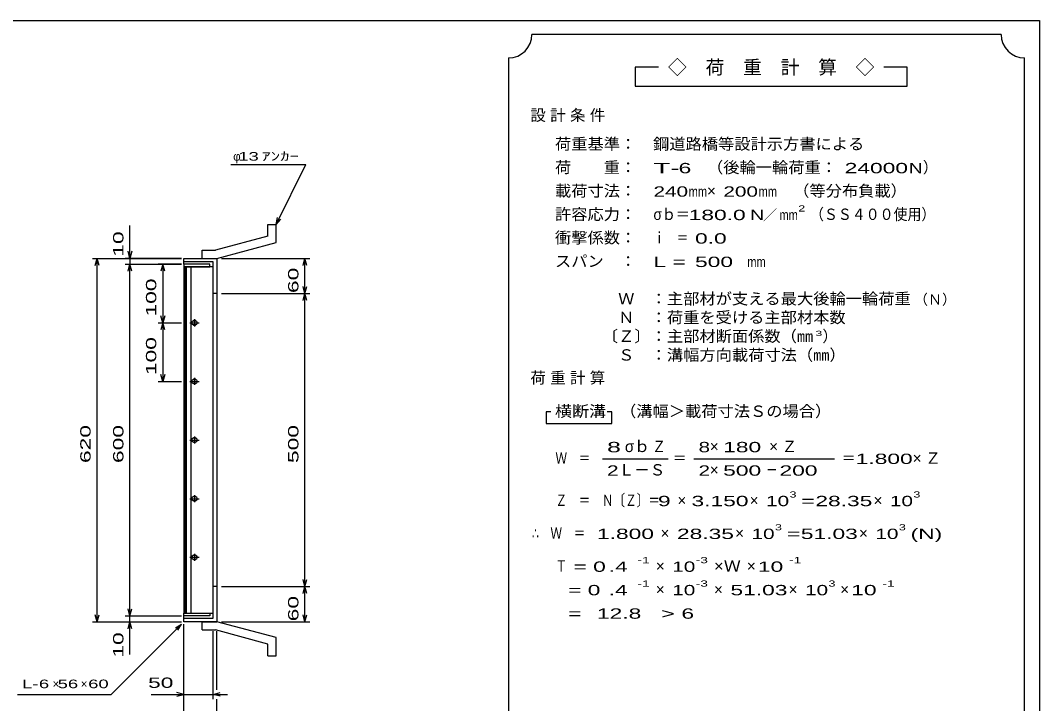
# Model space of a CAD drawing. Units: millimetres, scale not verified. Extents: x -1456 to 1385, y -1026 to 843.
# Drawn here: x -353 to 1385, y -323 to 843 of the extents above; entities that cross this region are included whole.
import ezdxf
from ezdxf.enums import TextEntityAlignment as Align

# ---------------------------------------------------------------- set-up
doc = ezdxf.new("R2010")
doc.units = ezdxf.units.MM
doc.header["$LTSCALE"] = 8
for name, color, linetype, lineweight in [('0_2', 150, 'Continuous', 25), ('16', 3, 'Continuous', 25), ('19', 6, 'Continuous', 25), ('22', 2, 'Continuous', 25)]:
    doc.layers.add(name, color=color, linetype=linetype, lineweight=lineweight)
doc.styles.add('ベクトル', font='')
doc.styles.get('ベクトル').set_extended_font_data('ベクトル')

msp = doc.modelspace()

# ---------------------------------------------------------------- linework, layer by layer
at = {"layer": '0_2'}
for p, q in [((-1383.2, 842.8), (1384.8, 842.8)), ((1384.8, 842.8), (1384.8, -917.2))]:
    msp.add_line(p, q, dxfattribs=at)
at = {"layer": '16'}
for p, q in [((-30.3, 426.8), (-74.3, 426.8)), ((-74.3, 426.8), (-74.3, 422.3)), ((-74.3, 422.3), (-30.3, 422.3)), ((-74.3, 422.3), (-74.3, -168.7)), ((-24.3, 422.3), (-74.3, 422.3)), ((-72.8, 422.3), (-72.8, -168.7)), ((-69.8, -168.7), (-69.8, 422.3)), ((-62.3, 422.3), (-62.3, -168.7)), ((-30.3, 422.3), (-30.3, 426.8)), ((-24.3, -168.7), (-24.3, 422.3)), ((-56.3, 332.8), (-56.3, 320.8)), ((-64.3, 326.8), (-48.3, 326.8)), ((-54.3, 329.8), (-58.3, 329.8)), ((-58.3, 323.8), (-54.3, 323.8)), ((-64.3, 226.8), (-48.3, 226.8)), ((-54.3, 229.8), (-58.3, 229.8)), ((-56.3, 232.8), (-56.3, 220.8)), ((-58.3, 223.8), (-54.3, 223.8)), ((-64.3, 126.8), (-48.3, 126.8)), ((-54.3, 129.8), (-58.3, 129.8)), ((-58.3, 123.8), (-54.3, 123.8)), ((-56.3, 132.8), (-56.3, 120.8)), ((-64.3, 26.8), (-48.3, 26.8)), ((-54.3, 29.8), (-58.3, 29.8)), ((-58.3, 23.8), (-54.3, 23.8)), ((-56.3, 32.8), (-56.3, 20.8)), ((-56.3, -67.2), (-56.3, -79.2)), ((-64.3, -73.2), (-48.3, -73.2)), ((-54.3, -70.2), (-58.3, -70.2)), ((-58.3, -76.2), (-54.3, -76.2)), ((-74.3, -168.7), (-30.3, -168.7)), ((-74.3, -173.2), (-74.3, -168.7)), ((-74.3, -168.7), (-24.3, -168.7)), ((-30.3, -173.2), (-74.3, -173.2)), ((-30.3, -168.7), (-30.3, -173.2))]:
    msp.add_line(p, q, dxfattribs=at)
for centre, radius, start, end in [((-56.3, 326.8), 4, 46.6, 133.4), ((-58.3, 326.8), 3, 90, 270), ((-56.3, 326.8), 4, 226.6, 313.4), ((-54.3, 326.8), 3, 270, 90), ((-58.3, 226.8), 3, 90, 270), ((-56.3, 226.8), 4, 46.6, 133.4), ((-54.3, 226.8), 3, 270, 90), ((-56.3, 226.8), 4, 226.6, 313.4), ((-58.3, 126.8), 3, 90, 270), ((-56.3, 126.8), 4, 46.6, 133.4), ((-56.3, 126.8), 4, 226.6, 313.4), ((-54.3, 126.8), 3, 270, 90), ((-58.3, 26.8), 3, 90, 270), ((-56.3, 26.8), 4, 46.6, 133.4), ((-56.3, 26.8), 4, 226.6, 313.4), ((-54.3, 26.8), 3, 270, 90), ((-56.3, -73.2), 4, 46.6, 133.4), ((-58.3, -73.2), 3, 90, 270), ((-56.3, -73.2), 4, 226.6, 313.4), ((-54.3, -73.2), 3, 270, 90)]:
    msp.add_arc(centre, radius, start, end, dxfattribs=at)
at = {"layer": '19'}
for p, q in [((68.7, 494.8), (82.7, 494.8)), ((68.7, 474.8), (68.7, 494.8)), ((82.7, 463.8), (82.7, 494.8)), ((68.7, 474.8), (-20.3, 450.8)), ((-18.3, 436.8), (82.7, 463.8)), ((-74.3, 426.8), (-74.3, 436.8)), ((-74.3, 436.8), (-19.3, 436.8)), ((-43.3, 450.8), (-20.3, 450.8)), ((-43.3, 436.8), (-43.3, 450.8)), ((-43.3, 436.8), (-18.3, 436.8)), ((-19.3, 436.8), (-18.3, 435.8)), ((-18.3, 435.8), (-18.3, -182.2)), ((-24.3, 430.8), (-74.3, 430.8)), ((-24.3, -177.2), (-24.3, 430.8)), ((-18.3, 376.8), (-24.3, 376.8)), ((-18.3, -123.2), (-24.3, -123.2)), ((-74.3, -183.2), (-74.3, -173.2)), ((-74.3, -177.2), (-24.3, -177.2)), ((-19.3, -183.2), (-74.3, -183.2)), ((-43.3, -183.2), (-18.3, -183.2)), ((-43.3, -197.2), (-43.3, -183.2)), ((-18.3, -182.2), (-19.3, -183.2)), ((82.7, -210.2), (-18.3, -183.2)), ((-43.3, -197.2), (-20.3, -197.2)), ((68.7, -221.2), (-20.3, -197.2)), ((68.7, -241.2), (68.7, -221.2)), ((82.7, -241.2), (82.7, -210.2)), ((68.7, -241.2), (82.7, -241.2))]:
    msp.add_line(p, q, dxfattribs=at)
at = {"layer": '22', "color": 4}
for p, q in [((1319.2, 818.8), (519.2, 818.8)), ((479.2, 778.8), (479.2, -461.2)), ((1359.2, -461.2), (1359.2, 778.8)), ((735.2, 762.8), (695.2, 762.8)), ((695.2, 762.8), (695.2, 730.8)), ((1159.2, 762.8), (1119.2, 762.8)), ((1159.2, 730.8), (1159.2, 762.8)), ((695.2, 730.8), (1159.2, 730.8)), ((5.7, 596.8), (133.7, 596.8)), ((82.7, 494.8), (133.7, 596.8)), ((82.7, 494.8), (85.1, 506.48)), ((-166.3, 436.8), (-166.3, 492.8)), ((82.7, 494.8), (90.7, 503.6)), ((-230.3, 436.8), (-78.3, 436.8)), ((-225.5, 424.8), (-222.3, 436.8)), ((-219.1, 424.8), (-222.3, 436.8)), ((-222.3, -183.2), (-222.3, 436.8)), ((-78.3, 436.8), (-174.3, 436.8)), ((-166.3, 436.8), (-169.5, 448.8)), ((-163.1, 448.8), (-166.3, 436.8)), ((-166.3, 436.8), (-166.3, 426.8)), ((-10.3, 436.8), (140.1, 436.8)), ((128.9, 424.8), (132.1, 436.8)), ((135.3, 424.8), (132.1, 436.8)), ((132.1, 376.8), (132.1, 436.8)), ((-174.3, 426.8), (-78.3, 426.8)), ((-169.5, 414.8), (-166.3, 426.8)), ((-163.1, 414.8), (-166.3, 426.8)), ((-166.3, -173.2), (-166.3, 426.8)), ((-78.3, 426.8), (-118.3, 426.8)), ((-110.3, 426.8), (-113.5, 414.8)), ((-107.1, 414.8), (-110.3, 426.8)), ((-110.3, 426.8), (-110.3, 326.8)), ((132.1, 376.8), (128.9, 388.8)), ((132.1, 376.8), (135.3, 388.8)), ((-10.3, 376.8), (140.1, 376.8)), ((128.9, 364.8), (132.1, 376.8)), ((135.3, 364.8), (132.1, 376.8)), ((132.1, -123.2), (132.1, 376.8)), ((-110.3, 326.8), (-113.5, 338.8)), ((-107.1, 338.8), (-110.3, 326.8)), ((-118.3, 326.8), (-78.3, 326.8)), ((-110.3, 326.8), (-113.5, 314.8)), ((-107.1, 314.8), (-110.3, 326.8)), ((-110.3, 326.8), (-110.3, 226.8)), ((-118.3, 226.8), (-78.3, 226.8)), ((-110.3, 226.8), (-113.5, 238.8)), ((-107.1, 238.8), (-110.3, 226.8)), ((551.2, 174.8), (543.2, 174.8)), ((543.2, 174.8), (543.2, 154.8)), ((655.2, 174.8), (647.2, 174.8)), ((655.2, 154.8), (655.2, 174.8)), ((543.2, 154.8), (655.2, 154.8)), ((639.2, 94.8), (751.2, 94.8)), ((795.2, 94.8), (1035.2, 94.8)), ((132.1, -123.2), (128.9, -111.2)), ((132.1, -123.2), (135.3, -111.2)), ((-10.3, -123.2), (140.1, -123.2)), ((128.9, -135.2), (132.1, -123.2)), ((135.3, -135.2), (132.1, -123.2)), ((132.1, -183.2), (132.1, -123.2)), ((-222.3, -183.2), (-225.5, -171.2)), ((-222.3, -183.2), (-219.1, -171.2)), ((-174.3, -173.2), (-78.3, -173.2)), ((-166.3, -173.2), (-169.5, -161.2)), ((-166.3, -173.2), (-163.1, -161.2)), ((-166.3, -183.2), (-166.3, -173.2)), ((132.1, -183.2), (128.9, -171.2)), ((132.1, -183.2), (135.3, -171.2)), ((-230.3, -183.2), (-78.3, -183.2)), ((-198.3, -307.2), (-78.3, -187.2)), ((-174.3, -183.2), (-78.3, -183.2)), ((-169.5, -195.2), (-166.3, -183.2)), ((-163.1, -195.2), (-166.3, -183.2)), ((-166.3, -239.2), (-166.3, -183.2)), ((-88.7, -193.6), (-78.3, -187.2)), ((-84.7, -197.6), (-78.3, -187.2)), ((-74.3, -315.2), (-74.3, -187.2)), ((-74.3, -371.2), (-74.3, -187.2)), ((-10.3, -183.2), (140.1, -183.2)), ((-24.3, -315.2), (-24.3, -199.4)), ((-18.3, -299.2), (-18.3, -199.4)), ((-358.3, -307.2), (-198.3, -307.2)), ((-130.3, -307.2), (-74.3, -307.2)), ((-74.3, -307.2), (-86.3, -304)), ((-86.3, -310.4), (-74.3, -307.2)), ((-74.3, -307.2), (-24.3, -307.2)), ((-24.3, -307.2), (-12.3, -304)), ((-12.3, -310.4), (-24.3, -307.2)), ((-24.3, -307.2), (-0.3, -307.2)), ((-18.3, -371.2), (-18.3, -315.2))]:
    msp.add_line(p, q, dxfattribs=at)
for centre, start, end in [((479.2, 818.8), 270, 0), ((1359.2, 818.8), 180, 270)]:
    msp.add_arc(centre, 40, start, end, dxfattribs=at)

# ---------------------------------------------------------------- texts
at = {"layer": '22', "style": 'ベクトル'}
for s, height, p in [('◇\u3000荷\u3000重\u3000計\u3000算\u3000◇', 23.46, (751.2, 762.8)), ('φ', 14.66, (9.7, 610.8)), ('）', 19.35, (1185.6, 592)), ('×', 19.35, (817.6, 552)), ('／', 17.6, (913.2, 510.8)), ('（Ｎ）', 17.6, (1170.4, 366.8)), ('）', 19.35, (1014.4, 304)), ('σｂ', 19.35, (677.6, 116)), ('×', 19.35, (822.4, 116)), ('Ｌ－Ｓ', 19.35, (667.2, 76)), ('×', 19.35, (822.4, 76)), ('×', 19.35, (767.2, 24)), ('×', 19.35, (890.4, 24)), ('×', 19.35, (1101.6, 24)), ('×', 19.35, (738.4, -32)), ('×', 19.35, (865.6, -32)), ('×', 19.35, (1076.8, -32)), ('×', 19.35, (730.4, -88)), ('×', 19.35, (885.6, -88)), ('×', 19.35, (730.4, -128)), ('×', 19.35, (829.6, -128)), ('×', 19.35, (956.8, -128)), ('×', 19.35, (1044.8, -128)), ('×', 14.66, (-298.3, -289.2)), ('×', 14.66, (-250.3, -289.2))]:
    msp.add_text(s, height=height, dxfattribs=at).set_placement(p, align=Align.MIDDLE_LEFT)
for s, height, width, p in [('荷重基準：\u3000', 19.35, 1.05, (558.4, 632)), ('鋼道路橋等設計示方書による', 19.35, 1.05, (725.6, 632)), (' 13 ', 14.66, 1.6, (9.7, 610.8)), ('ｱﾝｶｰ', 14.66, 1.6, (57.7, 610.8)), ('荷\u3000\u3000重：\u3000', 19.35, 1.05, (558.4, 592)), ('T-', 17.6, 2, (726.4, 590.8)), (' 6 ', 17.6, 1.65, (758.4, 590.8)), ('（後輪一輪荷重：', 19.35, 1.05, (817.6, 592)), (' 24000', 17.6, 1.65, (1041.6, 590.8)), ('N', 17.6, 1.4, (1161.6, 590.8)), ('載荷寸法：\u3000', 19.35, 1.05, (558.4, 552)), ('240', 17.6, 1.5, (726.4, 550.8)), ('200', 17.6, 1.5, (845.6, 550.8)), ('\u3000（等分布負載）', 19.35, 1.05, (936.8, 552)), ('mm', 17.6, 0.8, (786.4, 550.8)), ('mm', 17.6, 0.8, (905.6, 550.8)), ('許容応力：\u3000', 19.35, 1.05, (558.4, 512)), ('σｂ＝', 19.35, 0.9, (726.4, 512)), ('2', 10.56, 1.5, (973.2, 522)), ('（ＳＳ４００使用）', 19.35, 0.9, (993.2, 512)), ('180.0', 17.6, 1.65, (786.4, 510.8)), ('N', 17.6, 1.4, (891.2, 510.8)), ('mm', 17.6, 0.8, (941.2, 510.8)), ('衝撃係数：\u3000', 19.35, 1.05, (558.4, 472)), ('ｉ\u3000＝', 19.35, 0.75, (726.4, 472)), (' 0.0', 17.6, 1.65, (786.4, 470.8)), ('スパン\u3000：\u3000', 19.35, 1.05, (558.4, 432)), ('L =', 17.6, 1.65, (726.4, 430.8)), (' 500 ', 17.6, 1.65, (786.4, 430.8)), ('mm', 17.6, 0.8, (886.4, 430.8)), ('\u3000Ｗ\u3000：主部材が支える最大後輪一輪荷重', 19.35, 1.05, (638.4, 368)), ('\u3000Ｎ\u3000：荷重を受ける主部材本数', 19.35, 1.05, (638.4, 336)), ('〔Ｚ〕：主部材断面係数（㎜', 19.35, 1.05, (638.4, 304)), ('3', 8.798, 1.8, (1002.4, 308.8)), ('\u3000Ｓ\u3000：溝幅方向載荷寸法（㎜）', 19.35, 1.05, (638.4, 272)), ('横断溝', 19.35, 1.1, (558.4, 176)), ('\u3000（溝幅＞載荷寸法Ｓの場合）', 19.35, 1.05, (641.6, 176)), ('8', 17.6, 1.8, (647.2, 114.8)), ('Ｚ', 19.35, 0.9, (724, 116)), ('8', 17.6, 1.5, (803.2, 114.8)), (' 180 ', 17.6, 1.65, (834.4, 114.8)), ('Ｗ\u3000＝', 19.35, 0.75, (559.2, 96)), ('＝', 19.35, 0.9, (759.2, 96)), ('＝', 19.35, 0.9, (1047.2, 96)), ('1.800', 17.6, 1.65, (1071.2, 94.8)), ('2', 17.6, 1.5, (647.2, 74.8)), ('2', 17.6, 1.5, (803.2, 74.8)), (' 500 ', 17.6, 1.65, (834.4, 74.8)), ('－', 19.35, 0.75, (918.4, 76)), (' 200 ', 17.6, 1.65, (930.4, 74.8)), ('Ｚ\u3000＝\u3000Ｎ〔Ｚ〕＝', 19.35, 0.75, (559.2, 24)), ('3', 10.56, 1.5, (958.4, 34)), ('3', 10.56, 1.5, (1169.6, 34)), (' 9 ', 17.6, 1.65, (723.2, 22.8)), ('3.150', 17.6, 1.65, (791.2, 22.8)), ('10', 17.6, 1.5, (918.4, 22.8)), ('=', 17.6, 1.7, (978.4, 22.8)), ('28.35', 17.6, 1.65, (1002.4, 22.8)), ('10', 17.6, 1.5, (1129.6, 22.8)), ('3', 10.56, 1.5, (933.6, -22)), ('3', 10.56, 1.5, (1144.8, -22)), ('∴\u3000Ｗ\u3000＝', 19.35, 0.75, (519.2, -32)), (' 1.800', 17.6, 1.65, (619.2, -33.2)), ('28.35', 17.6, 1.65, (766.4, -33.2)), ('10', 17.6, 1.5, (893.6, -33.2)), ('=', 17.6, 1.7, (953.6, -33.2)), ('51.03', 17.6, 1.65, (977.6, -33.2)), ('10', 17.6, 1.5, (1104.8, -33.2)), ('(N)', 17.6, 1.65, (1164.8, -33.2)), ('Ｔ', 19.35, 0.75, (559.2, -88)), (' = 0', 17.6, 1.65, (579.2, -89.2)), (' .4 ', 17.6, 1.65, (639.2, -89.2)), ('-1', 10.56, 1.65, (699.2, -78)), ('10', 17.6, 1.5, (758.4, -89.2)), ('-3', 10.56, 1.65, (798.4, -78)), ('×Ｗ', 19.35, 1.1, (829.6, -88)), (' 10 ', 17.6, 1.65, (893.6, -89.2)), ('-1', 10.56, 1.65, (957.6, -78)), ('  = 0', 17.6, 1.65, (559.2, -129.2)), (' .4 ', 17.6, 1.65, (639.2, -129.2)), ('-1', 10.56, 1.65, (699.2, -118)), ('10', 17.6, 1.5, (758.4, -129.2)), ('-3', 10.56, 1.65, (798.4, -118)), ('51.03', 17.6, 1.65, (857.6, -129.2)), ('10', 17.6, 1.5, (984.8, -129.2)), ('3', 10.56, 1.5, (1024.8, -118)), (' 10 ', 17.6, 1.65, (1052.8, -129.2)), ('-1', 10.56, 1.65, (1116.8, -118)), ('  =', 17.6, 1.65, (559.2, -169.2)), (' 12.8', 17.6, 1.65, (619.2, -169.2)), ('>', 17.6, 1.7, (739.2, -169.2)), (' 6 ', 17.6, 1.65, (763.2, -169.2)), ('L-', 14.66, 1.6, (-350.3, -289.2)), (' 6 ', 14.66, 1.6, (-330.3, -289.2)), (' 56 ', 14.66, 1.6, (-298.3, -289.2)), (' 60 ', 14.66, 1.6, (-246.3, -289.2)), (' 50 ', 17.6, 1.65, (-146.3, -287.2))]:
    msp.add_text(s, height=height, dxfattribs=dict(at, width=width)).set_placement(p, align=Align.MIDDLE_LEFT)
at = {"layer": '22', "style": 'ベクトル', "width": 1.65}
for s, p in [(' 10 ', (-186.3, 428.8)), (' 60 ', (112.1, 366.8)), (' 100 ', (-130.3, 326.8)), (' 100 ', (-130.3, 226.8)), (' 620 ', (-242.3, 76.8)), (' 600 ', (-186.3, 76.8)), (' 500 ', (112.1, 76.8)), (' 60 ', (112.1, -193.2)), (' 10 ', (-186.3, -255.2))]:
    msp.add_text(s, height=17.6, rotation=90, dxfattribs=at).set_placement(p, align=Align.MIDDLE_LEFT)
at = {"layer": '22', "char_height": 19.35, "attachment_point": 4, "style": 'ベクトル'}
for s, insert in [('\\T1.28;設計条件', (516.4, 680)), ('\\T1.28;荷重計算', (516.4, 232)), ('\\T1.42;×Ｚ', (923.6, 116)), ('\\T1.42;×Ｚ', (1168.4, 96))]:
    msp.add_mtext(s, dxfattribs=dict(at, insert=insert))

doc.saveas('drawing.dxf')
